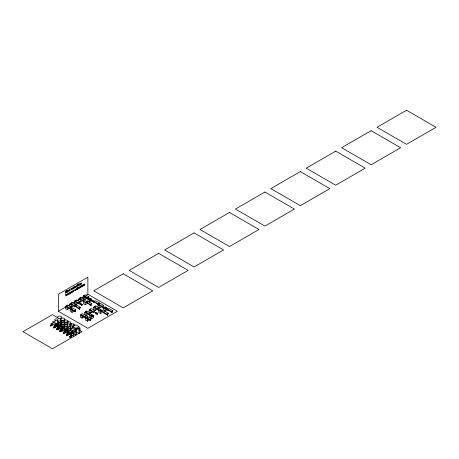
<?xml version="1.0" encoding="UTF-8"?>
<svg xmlns="http://www.w3.org/2000/svg" width="459" height="459" viewBox="0 0 459 459"><rect width="100%" height="100%" fill="white"/><g stroke="black" fill="none" stroke-linecap="round" stroke-linejoin="round"><path stroke-width="0.69" d="M56.738 328.799L56.956 329.155L57.507 328.954L56.738 328.799L56.956 329.832L57.507 329.631L57.507 328.954M56.698 329.688L57.048 329.367L57.507 329.631M57.714 326.808L58.144 327.519L59.251 327.118L59.01 326.722L57.714 326.808L57.633 329L58.867 329.246L59.251 328.896L59.28 325.305L61.225 325.179L61.586 327.812L61.007 328.346L59.928 328.414L59.159 327.973M57.633 329L58.327 328.363M61.437 323.044L61.271 323.876L62.298 324.467L63.738 324.375L64.507 323.664L64.03 322.878L62.659 322.602L61.437 323.044L61.437 324.41M63.979 322.849L64.18 320.445L65.712 319.894L67.421 320.239L68.018 321.225L68.018 322.585M70.405 309.062L71.168 307.082L67.588 305.017L66.056 305.901L66.825 306.991L70.405 309.062L69.636 307.972L66.056 305.901M71.845 304.782L74.828 306.503L75.597 304.529L72.017 302.464L70.479 303.347L71.248 304.437M75.127 311.787L75.896 309.814L72.315 307.742L70.784 308.632L75.127 311.787L74.364 310.697L70.784 308.632M79.258 303.95L80.021 301.976L76.441 299.905L74.909 300.788L75.672 301.884L79.258 303.95L78.489 302.86L74.909 300.788M80.4 304.61L80.824 303.514L82.299 304.363L81.874 305.459L79.975 304.001L80.824 303.514M79.556 309.234L80.319 307.255L76.739 305.189L75.207 306.073L79.556 309.234L78.787 308.144L75.207 306.073M83.681 301.397L84.45 299.417L80.87 297.352L79.332 298.235L82.913 300.301L83.681 301.397L81.295 300.014M88.105 298.838L88.874 296.864L85.294 294.793L83.762 295.682L84.525 296.772L88.105 298.838L87.342 297.748L83.762 295.682M89.677 298.402L89.253 299.498L88.828 298.895L89.677 298.402L91.152 299.251L91.496 299.056L91.496 301.098L89.723 302.125L87.95 301.098L87.95 299.056L89.723 298.034L91.496 299.056M89.746 299.784L90.727 300.352L91.152 299.251M85.225 317.617L85.994 315.643L82.408 313.572L80.876 314.461L84.456 316.526L85.225 317.617L81.645 315.551M90.991 305.614L91.76 303.64L88.18 301.569L86.648 302.458L90.991 305.614L90.228 304.524L86.648 302.458M87.273 317.456L87.617 316.578L91.198 318.649L90.429 320.623L86.085 317.462L87.617 316.578M93.888 302.177L94.319 301.081L92.844 300.226L91.989 300.72L93.888 302.177L91.989 300.72M89.648 315.063L90.417 313.084L86.837 311.018L85.305 311.902L86.068 312.992L89.648 315.063L88.885 313.973L85.305 311.902M91.702 314.903L91.278 315.999L90.848 315.396L91.702 314.903L93.177 315.752L93.516 315.557L93.516 317.599L91.748 318.621L89.975 317.599L89.975 315.557L91.748 314.535L93.516 315.557M91.094 310.783L94.078 312.504L94.841 310.531L91.261 308.465L89.729 309.349L90.498 310.439M93.177 315.752L92.752 316.853L90.848 315.396M98.484 304.833L99.253 302.854L95.673 300.788L94.141 301.672L98.484 304.833L97.721 303.738L94.141 301.672M95.518 308.23L98.501 309.951L99.27 307.978L95.69 305.906L94.158 306.79L94.921 307.886M97.176 314.295L97.601 313.199L96.126 312.344L95.277 312.837L97.176 314.295L95.277 312.837M100.555 309.791L100.125 310.886L99.701 310.284L100.555 309.791L102.03 310.645L102.368 310.445L102.368 312.493L100.601 313.514L98.828 312.493L98.828 310.445L100.601 309.423L102.368 310.445M102.931 307.398L103.694 305.419L100.114 303.353L98.582 304.237L102.162 306.302L102.931 307.398L99.947 305.671M100.619 311.173L101.605 311.741L102.03 310.645M104.979 307.237L104.554 308.333L104.13 307.725L104.979 307.237L106.454 308.087L106.798 307.891L106.798 309.934L105.025 310.955L103.252 309.934L103.252 307.891L105.025 306.87L106.798 307.891M106.454 308.087L106.029 309.182L104.13 307.725M106.867 308.322L106.012 308.815L107.917 310.273L106.442 309.423L106.867 308.322L108.341 309.177M107.624 315.218L108.393 313.239L104.813 311.173L103.275 312.057L104.044 313.147L107.624 315.218L106.861 314.128L103.275 312.057M112.053 312.659L111.285 311.569L107.704 309.504L112.053 312.659L112.816 310.686L109.236 308.62L107.486 309.67M70.187 337.336L70.37 336.252L69.676 336.361L69.676 337.038L70.187 337.336L70.416 334.955L71.811 334.737L71.438 336.906L70.416 336.315L71.811 336.103L71.839 333.108L73.933 332.786L73.933 334.875L73.371 336.086L71.839 335.202M71.438 336.906L71.811 336.103M73.371 336.086L73.371 333.991L73.933 332.786M75.896 334.921L75.896 332.196L76.647 330.583L73.853 331.014L73.853 333.739L75.896 334.921L76.647 333.309L76.647 330.583M79.011 333.418L79.011 330.01L79.946 327.996L76.458 328.535L76.458 331.943L79.011 333.418L79.946 331.404L79.946 327.996M54.34 325.603L55.178 325.121L56.009 325.603L56.009 326.969L55.178 327.451L54.34 326.969L54.34 325.603L54.587 327.307M53.433 327.049L54.265 327.049L53.846 327.973L53.433 327.049L53.554 327.904M55.843 325.861L55.843 323.813L57.094 323.09L58.345 323.813L58.345 325.861L57.094 326.584L56.21 326.372L56.21 323.302M53.433 327.732L54.265 327.732M57.932 323.727L57.932 321.684L58.419 321.002L60.783 321.002L61.271 321.684L61.271 325.919M54.265 327.049L53.554 327.221M54.34 326.969L54.587 326.624M55.769 327.307L55.769 325.942L56.21 325.345M60.617 321.26L60.617 319.217L61.225 318.362L62.699 318.012L64.174 318.362L64.788 319.217L64.788 320.577M57.977 326.372L57.977 324.324L58.345 323.813M60.783 323.727L61.271 324.41L60.783 325.092L60.783 322.367L61.271 321.684M64.18 321.811L64.174 320.066L64.788 319.217M64.088 331.3L64.782 331.702L65.66 331.444L65.505 330.882L64.535 330.796L64.088 331.3L64.088 332.666L64.782 333.062L65.66 332.809L65.597 329.551L66.262 328.793L67.714 328.925L67.949 331.811L66.635 332.196L65.597 331.593M63.176 332.712L63.881 332.505L63.956 333.464L63.52 333.59L63.176 332.712L63.956 332.781M70.376 325.024L71.489 323.761L73.91 323.985L74.295 325.385L72.109 326.028L70.376 325.024L70.376 327.072M63.176 333.395L63.394 332.459M64.088 332.666L64.535 332.161M59.159 325.924L61.007 326.303L61.586 325.77M63.979 321.484L65.258 322.224L67.054 322.109L68.018 321.225M64.507 326.395L63.738 327.101L63.738 324.375M69.062 308.591L67.295 309.618L65.522 308.591L65.522 306.549L67.295 305.528M73.492 306.038L71.719 307.06L69.952 306.038L69.952 303.996L71.719 302.974M77.915 303.485L76.148 304.506L74.375 303.485L74.375 301.437L76.148 300.416M82.345 300.926L80.572 301.947L78.805 300.926L78.805 298.884L80.572 297.862M86.768 298.373L85.001 299.394L83.228 298.373L83.228 296.33L84.41 295.648M58.356 311.271L87.864 328.305L117.372 311.271L87.864 294.236L87.864 277.202L58.356 294.236L58.356 311.271L65.735 307.014M68.196 305.591L70.038 304.529M72.499 303.106L74.341 302.045M76.802 300.622L79.872 298.849M81.105 298.138L83.561 296.721M86.022 295.303L87.864 294.236M78.805 298.884L80.572 299.905L81.754 299.222M83.228 296.33L85.001 297.352L86.177 296.669M69.636 307.972L71.168 307.082M70.479 303.347L74.065 305.413L75.597 304.529M78.489 302.86L80.021 301.976M82.913 300.301L84.45 299.417M87.342 297.748L88.874 296.864M73.79 311.322L72.017 312.344L70.25 311.322L70.25 309.28L72.017 308.253M83.527 301.609L85.299 300.588L87.067 301.609L87.067 303.657L85.299 304.678L83.527 303.657L83.527 301.609L85.299 302.636L87.067 301.609M70.25 309.28L72.017 310.301L72.597 309.968M79.975 304.001L81.45 304.856L82.299 304.363M87.95 299.056L89.723 300.077L90.303 299.744L90.727 300.352M74.364 310.697L75.896 309.814M78.787 308.144L80.319 307.255M93.464 301.574L94.319 301.081M90.228 304.524L91.76 303.64M97.721 303.738L99.253 302.854M67.175 325.379L67.175 322.648L68.655 321.799L70.669 322.109L71.208 324.639M83.888 317.152L82.115 318.173L80.342 317.152L80.342 315.109L81.524 314.426M88.312 314.599L86.539 315.62L84.772 314.599L84.772 312.55L86.539 311.529M92.735 312.04L90.968 313.061L89.195 312.04L89.195 309.997L90.377 309.314M97.165 309.486L95.392 310.508L93.625 309.486L93.625 307.438L95.392 306.417M101.588 306.928L99.821 307.955L98.048 306.928L98.048 304.885L99.821 303.864M64.484 325.184L65.66 324.502L67.272 324.754L67.708 325.683L66.526 326.366L64.914 326.114L64.484 325.184L64.484 327.227M62.378 329.419L62.378 327.376L63.262 326.865L64.472 327.049L64.794 329.791L63.91 330.302L62.699 330.119L62.258 329.011L61.454 328.885L60.863 329.223L60.863 330.589L61.076 331.054L61.885 331.18L62.476 330.836L62.476 329.476L61.885 329.814L61.076 329.694L60.863 329.223M80.342 315.109L82.115 316.131L83.297 315.448M84.772 312.55L86.539 313.572L87.721 312.895M67.175 322.648L67.714 323.813L69.734 324.129L71.208 323.274M62.378 327.376L62.699 328.076L63.91 328.26L64.794 327.749M59.94 330.738L60.743 330.859L60.743 331.541L60.043 331.65L59.94 330.738L60.043 331.65M84.456 316.526L85.994 315.643M88.885 313.973L90.417 313.084M89.729 309.349L93.309 311.414L94.841 310.531M94.158 306.79L97.738 308.861L99.27 307.978M102.162 306.302L103.694 305.419M60.863 330.589L61.454 330.25M60.043 330.968L60.743 330.859M59.94 331.421L60.743 331.541M64.914 326.114L64.914 328.839L66.526 329.092L67.708 328.409M89.092 320.158L87.319 321.18L85.552 320.158L85.552 318.11L87.319 317.089M73.015 327.91L73.015 326.55L75.965 324.846L78.914 326.55L78.914 328.592M85.552 318.11L87.319 319.137L87.898 318.798M89.975 315.557L91.748 316.578L92.322 316.245M96.751 313.692L97.601 313.199M98.828 310.445L100.601 311.466L101.175 311.133L101.605 311.741M103.252 307.891L105.025 308.913L105.604 308.58M70.451 330.411L70.451 329.051L72.809 327.686L75.173 329.051L75.173 331.094M68.477 333.257L68.477 331.214L70.244 330.193L72.017 331.214L72.017 333.257L70.244 334.278L69.068 333.595M86.085 317.462L89.666 319.533L91.198 318.649M67.094 333.033L68.271 332.35L69.452 333.033L69.452 334.399L68.271 335.076L67.094 334.399L67.094 333.033L68.271 333.716L69.452 333.033M73.015 326.55L75.965 328.254L78.914 326.55M70.451 329.051L72.809 330.411L75.173 329.051M66.297 334.513L66.888 334.175L67.479 334.513L67.479 335.196L66.888 335.535L66.297 335.196L66.297 334.513L66.888 334.858L66.888 335.535M68.477 331.214L70.244 332.236L72.017 331.214M66.297 335.196L67.479 334.513M71.633 332.459L72.809 333.136L73.991 332.459M106.861 314.128L108.393 313.239M111.285 311.569L112.816 310.686M50.392 325.649C49.589 326.297 51.769 326.068 50.708 325.626M69.079 328.26L70.829 327.743L70.52 326.624L68.58 326.447L67.691 327.456L69.079 328.26L69.079 330.985L67.691 330.182M65.597 329.551L66.635 330.147L67.949 329.763M60.617 319.217L61.225 320.066L62.699 320.416L64.174 320.066M57.932 321.684L58.419 322.367L59.601 322.648L60.783 322.367M55.843 323.813L57.094 324.536L57.977 324.324M54.587 325.942L55.769 325.942M69.676 337.038L70.37 336.935M61.271 326.601L62.298 327.192L63.256 327.129M63.394 333.142L63.956 333.464M88.828 298.895L90.303 299.744M98.048 304.885L99.821 305.906L99.821 307.955M99.701 310.284L101.175 311.133M93.625 307.438L95.392 308.465L95.392 310.508M74.375 301.437L76.148 302.464L76.148 304.506M89.195 309.997L90.968 311.018L90.968 313.061M69.952 303.996L71.719 305.017L71.719 307.06M65.522 306.549L67.295 307.57L67.295 309.618M57.375 317.519L52.458 314.679L22.95 331.714L52.458 348.748L81.966 331.714L79.505 330.296M76.458 328.535L79.011 330.01M73.853 331.014L75.896 332.196M71.839 333.108L73.371 333.991M70.416 334.955L71.438 335.546M69.676 336.361L70.187 336.654M57.977 325.345L58.345 325.861M55.769 326.624L56.009 326.969M106.012 308.815L106.442 309.423M97.738 308.861L98.501 309.951M93.309 311.414L94.078 312.504M81.45 304.856L81.874 305.459M89.666 319.533L90.429 320.623M74.065 305.413L74.828 306.503M61.225 327.221L61.586 327.812M59.251 328.896L59.01 326.722M64.472 329.097L64.794 329.791M62.476 330.836L62.258 329.011M67.949 331.811L67.714 323.813M65.66 332.809L65.505 330.882M105.025 308.913L105.025 310.955M100.601 311.466L100.601 313.514M91.748 316.578L91.748 318.621M89.723 300.077L89.723 302.125M87.319 319.137L87.319 321.18M86.539 313.572L86.539 315.62M85.299 302.636L85.299 304.678M85.001 297.352L85.001 299.394M82.115 316.131L82.115 318.173M80.572 299.905L80.572 301.947M75.965 328.254L75.965 330.979M73.91 323.985L73.91 325.345M72.809 330.411L72.809 333.136M72.109 326.028L72.109 328.753M72.017 310.301L72.017 312.344M70.829 327.743L70.829 329.109M70.52 326.624L70.52 328.667M70.244 332.236L70.244 334.278M69.734 324.129L69.734 326.854M68.271 333.716L68.271 335.076M67.272 324.754L67.272 326.114M67.054 322.109L67.054 324.834M66.635 330.147L66.635 332.196M66.526 326.366L66.526 329.092M65.258 322.224L65.258 324.949M64.782 331.702L64.782 333.062M64.507 323.664L64.507 325.029M63.91 328.26L63.91 330.302M63.881 332.505L63.881 333.182M63.52 332.913L63.52 333.59M62.699 320.416L62.699 323.147M62.699 328.076L62.699 330.119M62.298 324.467L62.298 327.192M61.885 329.814L61.885 331.18M61.225 320.066L61.225 323.475M61.076 329.694L61.076 331.054M61.007 326.303L61.007 328.346M60.634 330.629L60.634 331.312M60.45 331.031L60.45 331.714M60.232 330.566L60.232 331.249M59.928 326.372L59.928 328.414M59.601 322.648L59.601 325.374L58.419 325.092L58.419 322.367M59.28 325.305L59.28 327.347M58.867 327.468L58.867 329.246M58.144 327.519L58.144 329.292M57.386 328.753L57.386 329.436M57.318 329.132L57.318 329.809M57.094 324.536L57.094 326.584M57.048 328.684L57.048 329.367M56.956 329.155L56.956 329.832M55.178 326.085L55.178 327.451M54.145 326.883L54.145 327.904M53.846 327.29L53.846 327.973M58.109 321.507A2.088 1.205 0 0 1 57.57 320.967M57.954 322.775A1.67 0.964 0 0 1 57.174 323.36M56.342 323.492A1.67 0.964 0 0 1 54.896 323.01M54.919 323.612A1.251 0.723 0 0 1 54.46 324.599A1.251 0.723 0 0 1 52.751 324.335M52.624 323.79A1.251 0.723 0 0 1 52.946 323.463M52.504 324.743A0.832 0.482 0 0 1 52.555 325.391A0.832 0.482 0 0 1 51.437 325.477A0.832 0.482 0 0 1 51.19 324.84M72.476 291.442L72.729 292.05L73.647 291.54L73.647 289.836L72.476 291.442M67.869 291.201L67.439 292.113L67.439 290.88L68.282 290.432L67.869 291.201M66.98 294.632L67.255 295.189L68.184 294.374C66.435 295.762 69.355 292.876 67.324 293.972A0.729 0.419 -60 0 0 67.06 294.357L66.98 294.632M72.43 288.481L72.7 289.032L73.635 288.218C71.805 289.629 74.828 286.714 72.769 287.816A0.729 0.419 -60 0 0 72.511 288.2L72.43 288.481M74.49 287.288L74.76 287.845L75.592 287.248L74.897 287.311L75.718 286.835L75.563 286.341L74.828 286.628A0.729 0.419 -60 0 0 74.57 287.013L74.49 287.288M75.804 289.543L76.074 290.099L77.009 289.279C75.247 290.685 78.179 287.776 76.142 288.883A0.729 0.419 -60 0 0 75.884 289.262L75.804 289.543M77.864 288.355L78.133 288.906L78.965 288.309L78.271 288.372L79.091 287.896L78.937 287.403L78.202 287.69A0.729 0.419 -60 0 0 77.944 288.074L77.864 288.355M69.734 293.049L69.831 293.519A0.769 0.442 -60 0 0 70.101 293.576L70.588 293.284A0.746 0.43 -60 0 0 70.784 293.037A0.734 0.425 -60 0 0 70.938 292.618L70.915 292.263A0.723 0.419 -60 0 0 70.617 292.079L69.888 292.63A0.734 0.425 -60 0 0 69.734 293.049M78.839 284.781L78.942 285.251A0.769 0.442 -60 0 0 79.212 285.309L79.7 285.016A0.746 0.43 -60 0 0 79.895 284.769A0.734 0.425 -60 0 0 80.05 284.351L80.027 283.995A0.723 0.419 -60 0 0 79.723 283.811L78.994 284.362A0.734 0.425 -60 0 0 78.839 284.781M82.213 285.842L82.316 286.313A0.769 0.442 -60 0 0 82.586 286.37L83.073 286.077A0.746 0.43 -60 0 0 83.268 285.831A0.734 0.425 -60 0 0 83.423 285.412L83.4 285.056A0.723 0.419 -60 0 0 83.096 284.873L82.368 285.423A0.734 0.425 -60 0 0 82.213 285.842M68.362 293.806L68.448 294.322A0.706 0.407 -60 0 0 68.718 294.38L69.292 294.024A0.694 0.402 -60 0 0 69.544 293.611C67.714 294.701 70.336 292.263 68.798 293.089A0.729 0.419 -60 0 0 68.517 293.404L68.362 293.806M71.57 292.004L71.145 292.98L71.145 291.746L72.183 291.241L72.275 292.331L71.868 292.567L71.828 291.746L71.57 292.004M75.873 286.462L75.959 286.978A0.706 0.407 -60 0 0 76.223 287.03L76.796 286.68A0.694 0.402 -60 0 0 77.049 286.261C75.219 287.357 77.841 284.919 76.309 285.745A0.729 0.419 -60 0 0 76.028 286.06L75.873 286.462M79.241 287.523L79.332 288.04A0.706 0.407 -60 0 0 79.596 288.097L80.17 287.741A0.694 0.402 -60 0 0 80.423 287.328C78.592 288.418 81.214 285.98 79.682 286.806A0.729 0.419 -60 0 0 79.396 287.122L79.241 287.523M80.675 283.737L80.256 284.712L80.256 283.478L81.289 282.974L81.386 284.064L80.973 284.299L80.968 283.524L80.675 283.737M84.049 284.798L83.63 285.773L83.63 284.54L84.663 284.035L84.76 285.125L84.347 285.36L84.313 284.54L84.049 284.798M72.889 291.224C72.981 292.303 73.503 290.34 72.889 291.224M70.537 292.716C70.187 294.012 70.02 291.97 70.537 292.716M79.648 284.448C79.298 285.745 79.132 283.702 79.648 284.448M83.022 285.509C82.672 286.806 82.5 284.764 83.022 285.509M65.551 294.85C67.203 295.229 64.49 296.738 66.744 295.275A0.666 0.384 -60 0 0 66.807 294.804C65.075 294.982 67.703 293.083 65.551 294.85M69.412 290.576C67.703 292.28 69.63 290.725 68.322 290.725C69.9 289.164 68.081 290.656 69.412 290.576M72.275 288.923C70.485 290.627 72.493 289.078 71.185 289.072C72.763 287.512 70.944 289.004 72.275 288.923M75.649 289.985C73.807 291.758 75.919 290.025 74.57 290.237C75.993 288.55 74.41 290.054 75.649 289.985M67.404 294.317L67.771 294.087L67.404 294.317M72.855 288.166L73.216 287.931L72.855 288.166M74.915 286.973L75.282 286.743L74.915 286.973M76.228 289.227L76.59 288.998L76.228 289.227M78.288 288.04L78.65 287.804L78.288 288.04M50.197 325.115L51.018 325.179L50.197 325.115M70.101 288.872C68.615 289.985 70.68 291.591 70.101 289.686L70.101 288.872M77.772 284.442C76.286 285.555 78.351 287.162 77.772 285.257L77.772 284.442M81.145 285.504C79.659 286.617 81.725 288.223 81.145 286.318L81.145 285.504M66.532 290.937L65.402 291.585L65.402 293.29L66.435 291.999L66.435 291.654L65.861 291.987L65.861 291.689L66.532 290.937M67.175 290.564L66.762 291.121L67.175 290.564M74.272 286.468L73.859 286.703L73.859 288.407L74.272 288.172L74.272 286.468M78.621 283.955L78.208 284.511L78.621 283.955M67.175 291.035L66.762 291.27L66.762 292.503L67.175 292.268L67.175 291.035M78.621 284.425L78.208 284.66L78.208 285.894L78.621 285.659L78.621 284.425M77.64 287.529L77.232 287.764L77.232 289.468L77.64 289.233L77.64 287.529M81.995 285.016L81.582 285.578L81.995 285.016M81.995 285.487L81.582 285.722L81.582 286.955L81.995 286.72L81.995 285.487M123.276 273.793L93.768 290.828L123.276 307.863L152.784 290.828L123.276 273.793M158.682 253.351L129.174 270.385L158.682 287.42L188.19 270.385L158.682 253.351M194.094 232.908L164.586 249.943L194.094 266.977L223.596 249.943L194.094 232.908M229.5 212.465L199.992 229.5L229.5 246.535L259.008 229.5L229.5 212.465M264.906 192.023L235.404 209.057L264.906 226.092L294.414 209.057L264.906 192.023M300.318 171.58L270.81 188.615L300.318 205.649L329.826 188.615L300.318 171.58M335.724 151.137L306.216 168.172L335.724 185.207L365.232 168.172L335.724 151.137M371.136 130.695L341.628 147.729L371.136 164.764L400.644 147.729L371.136 130.695M406.542 110.252L377.034 127.286L406.542 144.321L436.05 127.286L406.542 110.252M58.54 318.288A2.088 1.205 0 0 0 61.672 317.249A2.088 1.205 0 0 0 58.54 316.205A2.088 1.205 0 0 0 58.54 318.288M55.505 320.634A1.67 0.964 0 0 0 58.012 319.803A1.67 0.964 0 0 0 55.505 318.965A1.67 0.964 0 0 0 55.505 320.634M53.21 322.557A1.251 0.723 0 0 0 55.086 321.931A1.251 0.723 0 0 0 53.21 321.306A1.251 0.723 0 0 0 53.21 322.557M51.5 324.14A0.832 0.482 0 0 0 52.751 323.721A0.832 0.482 0 0 0 51.5 323.302A0.832 0.482 0 0 0 51.5 324.14"/></g></svg>
